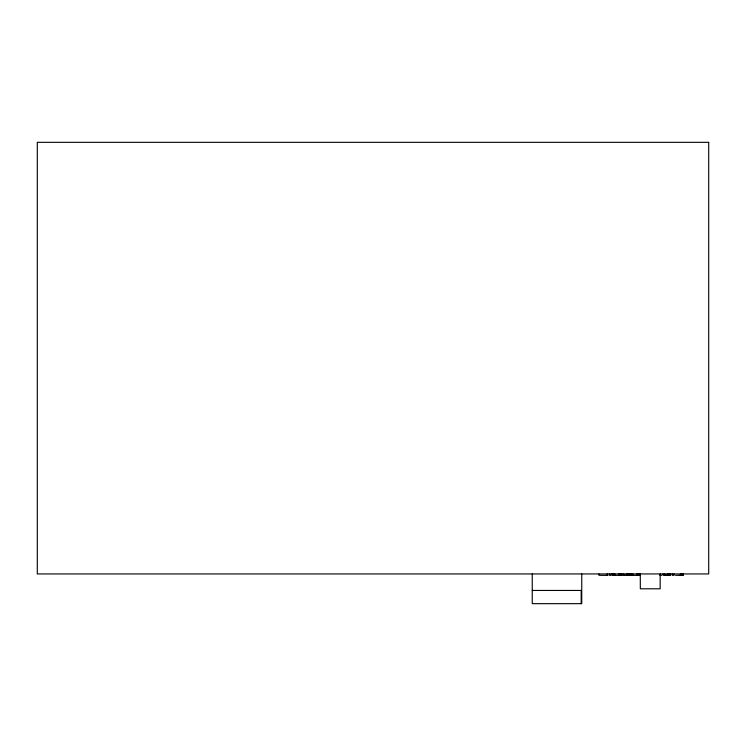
<?xml version="1.0" encoding="UTF-8"?>
<svg xmlns="http://www.w3.org/2000/svg" width="746" height="746" viewBox="0 0 746 746"><rect width="100%" height="100%" fill="white"/><g stroke="black" fill="none" stroke-linecap="round" stroke-linejoin="round"><path stroke-width="1.12" d="M607.906 575.343L599.029 575.343L599.029 573.944M612.774 575.343L620.989 575.343L620.989 573.944M640.488 575.343L639.62 575.343L639.62 573.944M659.874 575.343L661.553 575.343M670.234 575.343L670.234 573.944L670.281 575.343L663.063 575.343L663.063 573.944M675.643 575.343L683.401 575.343L683.401 573.944M532.252 590.45L581.19 590.45L581.19 603.663M683.28 573.944L683.28 575.343M683.028 573.944L683.028 575.343M682.972 573.944L682.972 575.343M682.665 573.944L682.665 575.343M682.208 573.944L682.208 575.343M681.667 573.944L681.667 575.343M681.061 573.944L681.061 575.343M680.399 573.944L680.399 575.343M674.058 573.944L674.058 575.343L672.249 575.343L672.249 573.944M670.085 573.944L670.085 575.343M669.843 573.944L669.843 575.343M669.498 573.944L669.498 575.343M669.078 573.944L669.078 575.343M668.575 573.944L668.575 575.343M668.006 573.944L668.006 575.343M667.372 573.944L667.372 575.343M664.807 573.944L664.779 575.343M660.163 573.944L660.163 588.799L640.338 588.799L640.273 573.944M640.124 573.944L640.124 575.343M640.021 573.944L640.021 575.343M639.798 573.944L639.854 575.343M638.977 573.944L638.977 575.343L630.771 575.343L630.771 573.944M638.725 573.944L638.725 575.343M638.529 573.944L638.529 575.343M638.315 573.944L638.315 575.343M638.184 573.944L638.184 575.343M638.026 573.944L638.026 575.343M637.811 573.944L637.811 575.343M637.485 573.944L637.485 575.343M637.056 573.944L637.056 575.343M636.562 573.944L636.562 575.343M632.85 573.944L632.85 575.343M632.3 573.944L632.3 575.343M631.834 573.944L631.834 575.343M631.452 573.944L631.452 575.343L631.265 573.944M631.191 573.944L631.191 575.343M631.041 573.944L630.995 575.343M630.836 573.944L630.827 575.343M629.251 573.944L629.298 575.343L622.08 575.343L622.08 573.944M629.102 573.944L629.102 575.343M628.859 573.944L628.859 575.343M628.514 573.944L628.514 575.343M628.095 573.944L628.095 575.343M627.591 573.944L627.591 575.343M627.022 573.944L627.022 575.343M626.388 573.944L626.388 575.343M623.796 573.944L623.796 575.343M620.728 573.944L620.737 575.343M620.541 573.944L620.541 575.343M620.43 573.944L620.43 575.343M620.327 573.944L620.327 575.343M620.196 573.944L620.196 575.343M620.038 573.944L620.038 575.343M619.823 573.944L619.823 575.343M619.488 573.944L619.488 575.343M619.068 573.944L619.068 575.343M618.574 573.944L618.574 575.343M614.863 573.944L614.863 575.343M614.312 573.944L614.312 575.343M613.837 573.944L613.837 575.343M613.38 573.944L613.464 575.343M613.193 573.944L613.081 575.343M613.053 573.944L613.053 575.343M612.839 573.944L612.848 575.343M611.244 573.944L611.244 575.343L609.435 575.343L609.435 573.944M607.542 573.944L607.542 575.343M607.188 573.944L607.188 575.343M581.749 573.944L581.749 603.663L532.252 603.663L532.252 573.944M708.7 142.337L37.3 142.337L37.3 573.944L708.7 573.944L708.7 142.337"/></g></svg>
